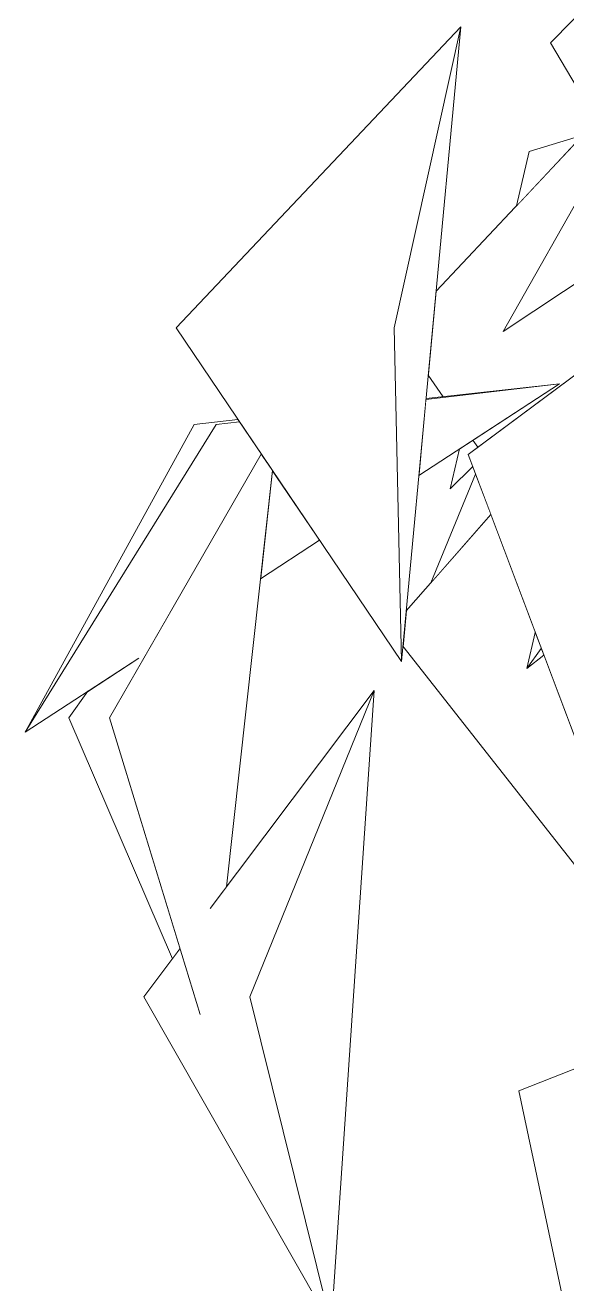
# Model space of a CAD drawing. Header units: millimetres. Extents: x -9413 to 8527, y -300 to 11224.
# Drawn here: x -9413 to -9054, y 1912 to 2747 of the extents above; entities that cross this region are included whole.
import ezdxf

# ---------------------------------------------------------------- set-up
doc = ezdxf.new("R2010")
doc.units = ezdxf.units.MM
doc.header["$MEASUREMENT"] = 0
doc.linetypes.add('Wipeout_Contour', pattern=[1000, 0, -1000])
doc.layers.add('Interior - Furniture', color=7, linetype='Continuous')
doc.layers.add('Interior - Furniture _Pen_No__4', color=7, linetype='Continuous', lineweight=20, true_color=0x029e21)

# ---------------------------------------------------------------- blocks, each defined once
blk = doc.blocks.new('Section Elem_40_6')
at = {"color": 254, "linetype": 'Wipeout_Contour', "lineweight": 0, "ltscale": 28351.8261}
blk.add_wipeout([(-9087.53, 2627.33), (-9043.49, 2674.24), (-9079.1, 2663.5)], dxfattribs=at).dxf.layer = 'Interior - Furniture'
at = {"color": 254, "linetype": 'Wipeout_Contour', "lineweight": 0, "ltscale": 57379.862794}
blk.add_wipeout([(-9357.33, 2287.48), (-9297.17, 2090.73), (-9290.37, 2161.13), (-9279.7, 2175.35), (-9249.2, 2451.62), (-9256.59, 2462.58)], dxfattribs=at).dxf.layer = 'Interior - Furniture'
at = {"color": 254, "linetype": 'Wipeout_Contour', "lineweight": 0, "ltscale": 28307.408565}
blk.add_wipeout([(-9144.17, 2377.26), (-9104.38, 2422.43), (-9114.5, 2449.31)], dxfattribs=at).dxf.layer = 'Interior - Furniture'
at = {"color": 254, "linetype": 'Wipeout_Contour', "lineweight": 0, "ltscale": 36968.222643}
blk.add_wipeout([(-9024.77, 2064.19), (-9085.88, 2040.08), (-9038.9, 1818.22), (-8976.61, 1913.48)], dxfattribs=at).dxf.layer = 'Interior - Furniture'
at = {"layer": 'Interior - Furniture _Pen_No__4', "linetype": 'Continuous'}
for p, q in [((-9085.88, 2040.08), (-9024.77, 2064.19)), ((-9038.9, 1818.22), (-9085.88, 2040.08))]:
    blk.add_line(p, q, dxfattribs=at)
at = {"color": 254, "linetype": 'Wipeout_Contour', "lineweight": 0, "ltscale": 66120.883326}
blk.add_wipeout([(-9131.32, 2439.47), (-9116.41, 2454.39), (-9117.01, 2455.98), (-9119.44, 2462.42), (-9113.1, 2467.13), (-9116.33, 2471.82), (-9125.11, 2466.09)], dxfattribs=at).dxf.layer = 'Interior - Furniture'
at = {"color": 254, "linetype": 'Wipeout_Contour', "lineweight": 0, "ltscale": 67283.892079}
blk.add_wipeout([(-9371.52, 2305.22), (-9384.18, 2287.48), (-9315.48, 2127.68), (-9310.5, 2134.32), (-9357.33, 2287.48), (-9315.19, 2360.73), (-9337.86, 2327.2)], dxfattribs=at).dxf.layer = 'Interior - Furniture'
at = {"color": 254, "linetype": 'Wipeout_Contour', "lineweight": 0, "ltscale": 28367.775452}
blk.add_wipeout([(-9210.18, 1884.49), (-9181.79, 2305.77), (-9264.19, 2102.36)], dxfattribs=at).dxf.layer = 'Interior - Furniture'
at = {"color": 254, "linetype": 'Wipeout_Contour', "lineweight": 0, "ltscale": 74750.572113}
blk.add_wipeout([(-9119.44, 2462.42), (-9031.72, 2229.42), (-9028.28, 2254.19), (-9049.85, 2367.27), (-9010.46, 2382.49), (-9003.57, 2432.1), (-9021.02, 2421.48), (-8998.53, 2552.39)], dxfattribs=at).dxf.layer = 'Interior - Furniture'
at = {"color": 254, "linetype": 'Wipeout_Contour', "lineweight": 0, "ltscale": 66555.264334}
blk.add_wipeout([(-9334.49, 2102.36), (-9210.18, 1884.49), (-9264.19, 2102.36), (-9181.79, 2305.77), (-9290.37, 2161.13), (-9297.17, 2090.73), (-9310.5, 2134.32)], dxfattribs=at).dxf.layer = 'Interior - Furniture'
at = {"layer": 'Interior - Furniture _Pen_No__4', "linetype": 'Continuous'}
for p, q in [((-9181.79, 2305.77), (-9210.18, 1884.49)), ((-9334.49, 2102.36), (-9310.5, 2134.32)), ((-9210.18, 1884.49), (-9334.49, 2102.36)), ((-9210.18, 1884.49), (-9264.19, 2102.36))]:
    blk.add_line(p, q, dxfattribs=at)
at = {"color": 254, "linetype": 'Wipeout_Contour', "lineweight": 0, "ltscale": 160070.217497}
blk.add_wipeout([(-9145.94, 2514.92), (-9136.14, 2500.67), (-9058.97, 2509.27), (-9116.33, 2471.82), (-9113.1, 2467.13), (-9013.41, 2541.32), (-9018.4, 2552.57), (-9044.53, 2538.42), (-9026.4, 2570.59), (-9033.02, 2585.5), (-9014.12, 2592.38), (-9011.24, 2597.49), (-9008.47, 2602.39), (-9096.31, 2543.99), (-9025.64, 2668.89), (-9034.44, 2683.88), (-9140.71, 2570.68)], dxfattribs=at).dxf.layer = 'Interior - Furniture'
at = {"color": 254, "linetype": 'Wipeout_Contour', "lineweight": 0, "ltscale": 57708.180597}
blk.add_wipeout([(-9286.52, 2482.28), (-9413.1, 2278.07), (-9337.86, 2327.2), (-9315.19, 2360.73), (-9256.59, 2462.58), (-9271.11, 2484.1)], dxfattribs=at).dxf.layer = 'Interior - Furniture'
at = {"color": 254, "linetype": 'Wipeout_Contour', "lineweight": 0, "ltscale": 28102.684004}
blk.add_wipeout([(-9080.63, 2320.23), (-9069.27, 2329.16), (-9070.97, 2333.68)], dxfattribs=at).dxf.layer = 'Interior - Furniture'
at = {"layer": 'Interior - Furniture _Pen_No__4', "linetype": 'Continuous'}
blk.add_line((-9264.19, 2102.36), (-9181.79, 2305.77), dxfattribs=at)
at = {"color": 254, "linetype": 'Wipeout_Contour', "lineweight": 0, "ltscale": 75130.778666}
blk.add_wipeout([(-9096.31, 2543.99), (-9008.47, 2602.39), (-9001.68, 2614.45), (-9005.9, 2632.82), (-9004.75, 2633.31), (-9013.36, 2647.98), (-8980.56, 2684.63), (-9001.32, 2711.87)], dxfattribs=at).dxf.layer = 'Interior - Furniture'
at = {"color": 254, "linetype": 'Wipeout_Contour', "lineweight": 0, "ltscale": 28356.334575}
blk.add_wipeout([(-9147.45, 2498.77), (-9152.16, 2448.43), (-9058.97, 2509.27)], dxfattribs=at).dxf.layer = 'Interior - Furniture'
at = {"color": 254, "linetype": 'Wipeout_Contour', "lineweight": 0, "ltscale": 48123.05734}
blk.add_wipeout([(-9301.06, 2482.28), (-9413.1, 2278.07), (-9286.52, 2482.28), (-9271.11, 2484.1), (-9272.06, 2485.51)], dxfattribs=at).dxf.layer = 'Interior - Furniture'
at = {"color": 254, "linetype": 'Wipeout_Contour', "lineweight": 0, "ltscale": 28653.122383}
blk.add_wipeout([(-9257.11, 2379.91), (-9218.03, 2405.43), (-9249.2, 2451.62)], dxfattribs=at).dxf.layer = 'Interior - Furniture'
at = {"color": 254, "linetype": 'Wipeout_Contour', "lineweight": 0, "ltscale": 28111.694535}
blk.add_wipeout([(-9080.63, 2320.23), (-9070.97, 2333.68), (-9074.96, 2344.29)], dxfattribs=at).dxf.layer = 'Interior - Furniture'
at = {"layer": 'Interior - Furniture _Pen_No__4', "linetype": 'Continuous'}
for p, q in [((-9087.53, 2627.33), (-9079.1, 2663.5)), ((-9008.47, 2602.39), (-9096.31, 2543.99)), ((-9113.1, 2467.13), (-9116.33, 2471.82)), ((-9337.84, 2327.21), (-9413.1, 2278.07)), ((-9290.39, 2161.12), (-9181.79, 2305.77)), ((-9384.18, 2287.48), (-9371.52, 2305.22)), ((-9315.48, 2127.68), (-9384.18, 2287.48)), ((-9297.17, 2090.71), (-9357.33, 2287.48))]:
    blk.add_line(p, q, dxfattribs=at)
at = {"color": 254, "linetype": 'Wipeout_Contour', "lineweight": 0, "ltscale": 84496.117101}
blk.add_wipeout([(-8872.51, 2933.08), (-9064.79, 2735.58), (-9025.64, 2668.89), (-9001.32, 2711.87), (-9022.21, 2739.28), (-8929.23, 2827.66), (-8931.85, 2837.21), (-8915.9, 2840.32), (-8897.92, 2857.42)], dxfattribs=at).dxf.layer = 'Interior - Furniture'
at = {"color": 254, "linetype": 'Wipeout_Contour', "lineweight": 0, "ltscale": 28364.781733}
blk.add_wipeout([(-9147.45, 2498.77), (-9058.97, 2509.27), (-9147.39, 2499.41)], dxfattribs=at).dxf.layer = 'Interior - Furniture'
at = {"color": 254, "linetype": 'Wipeout_Contour', "lineweight": 0, "ltscale": 102920.457596}
blk.add_wipeout([(-9162.77, 2335.13), (-9019.76, 2152.98), (-9045.46, 2194.66), (-9020.78, 2214.89), (-9026.53, 2245.03), (-9031.72, 2229.42), (-9069.27, 2329.16), (-9080.63, 2320.23), (-9074.96, 2344.29), (-9104.38, 2422.43), (-9160.57, 2358.64)], dxfattribs=at).dxf.layer = 'Interior - Furniture'
at = {"layer": 'Interior - Furniture _Pen_No__4', "linetype": 'Continuous'}
for p, q in [((-9064.79, 2735.58), (-8872.51, 2933.08)), ((-9025.64, 2668.89), (-9064.79, 2735.58)), ((-9096.31, 2543.99), (-9001.32, 2711.87)), ((-9079.1, 2663.5), (-9043.49, 2674.24)), ((-9119.44, 2462.42), (-8998.53, 2552.39)), ((-9031.72, 2229.42), (-9119.44, 2462.42)), ((-9080.63, 2320.23), (-9074.96, 2344.29)), ((-9080.63, 2320.23), (-9070.97, 2333.68)), ((-9069.27, 2329.16), (-9080.63, 2320.23))]:
    blk.add_line(p, q, dxfattribs=at)
at = {"color": 254, "linetype": 'Wipeout_Contour', "lineweight": 0, "ltscale": 28497.753621}
blk.add_wipeout([(-9163.72, 2324.96), (-9124.28, 2746.17), (-9168.47, 2546.3)], dxfattribs=at).dxf.layer = 'Interior - Furniture'
at = {"color": 254, "linetype": 'Wipeout_Contour', "lineweight": 0, "ltscale": 38153.583812}
blk.add_wipeout([(-9124.28, 2746.17), (-9313.08, 2546.3), (-9163.72, 2324.96), (-9168.47, 2546.3)], dxfattribs=at).dxf.layer = 'Interior - Furniture'
at = {"layer": 'Interior - Furniture _Pen_No__4', "linetype": 'Continuous'}
for p, q in [((-9313.08, 2546.3), (-9124.28, 2746.17)), ((-9168.47, 2546.3), (-9124.28, 2746.17)), ((-9124.28, 2746.17), (-9163.72, 2324.96)), ((-9140.71, 2570.68), (-9034.44, 2683.88)), ((-9163.72, 2324.96), (-9313.08, 2546.3)), ((-9163.72, 2324.96), (-9168.47, 2546.3)), ((-9136.14, 2500.67), (-9145.94, 2514.92)), ((-9058.97, 2509.27), (-9152.16, 2448.43)), ((-9147.45, 2498.77), (-9058.97, 2509.27)), ((-9147.39, 2499.41), (-9058.97, 2509.27)), ((-9413.1, 2278.07), (-9286.52, 2482.28)), ((-9413.1, 2278.07), (-9301.06, 2482.28)), ((-9301.06, 2482.28), (-9272.06, 2485.51)), ((-9286.52, 2482.28), (-9271.11, 2484.1)), ((-9131.32, 2439.47), (-9125.11, 2466.09)), ((-9357.33, 2287.48), (-9256.59, 2462.58)), ((-9249.2, 2451.62), (-9279.7, 2175.35)), ((-9144.17, 2377.26), (-9114.5, 2449.31)), ((-9116.41, 2454.39), (-9131.32, 2439.47)), ((-9160.57, 2358.64), (-9104.38, 2422.43)), ((-9218.03, 2405.43), (-9257.11, 2379.91)), ((-9019.76, 2152.98), (-9162.77, 2335.13))]:
    blk.add_line(p, q, dxfattribs=at)

msp = doc.modelspace()

# ---------------------------------------------------------------- block references
at = {"layer": 'Interior - Furniture'}
msp.add_blockref('Section Elem_40_6', (0, 0), dxfattribs=at)

doc.saveas('drawing.dxf')
